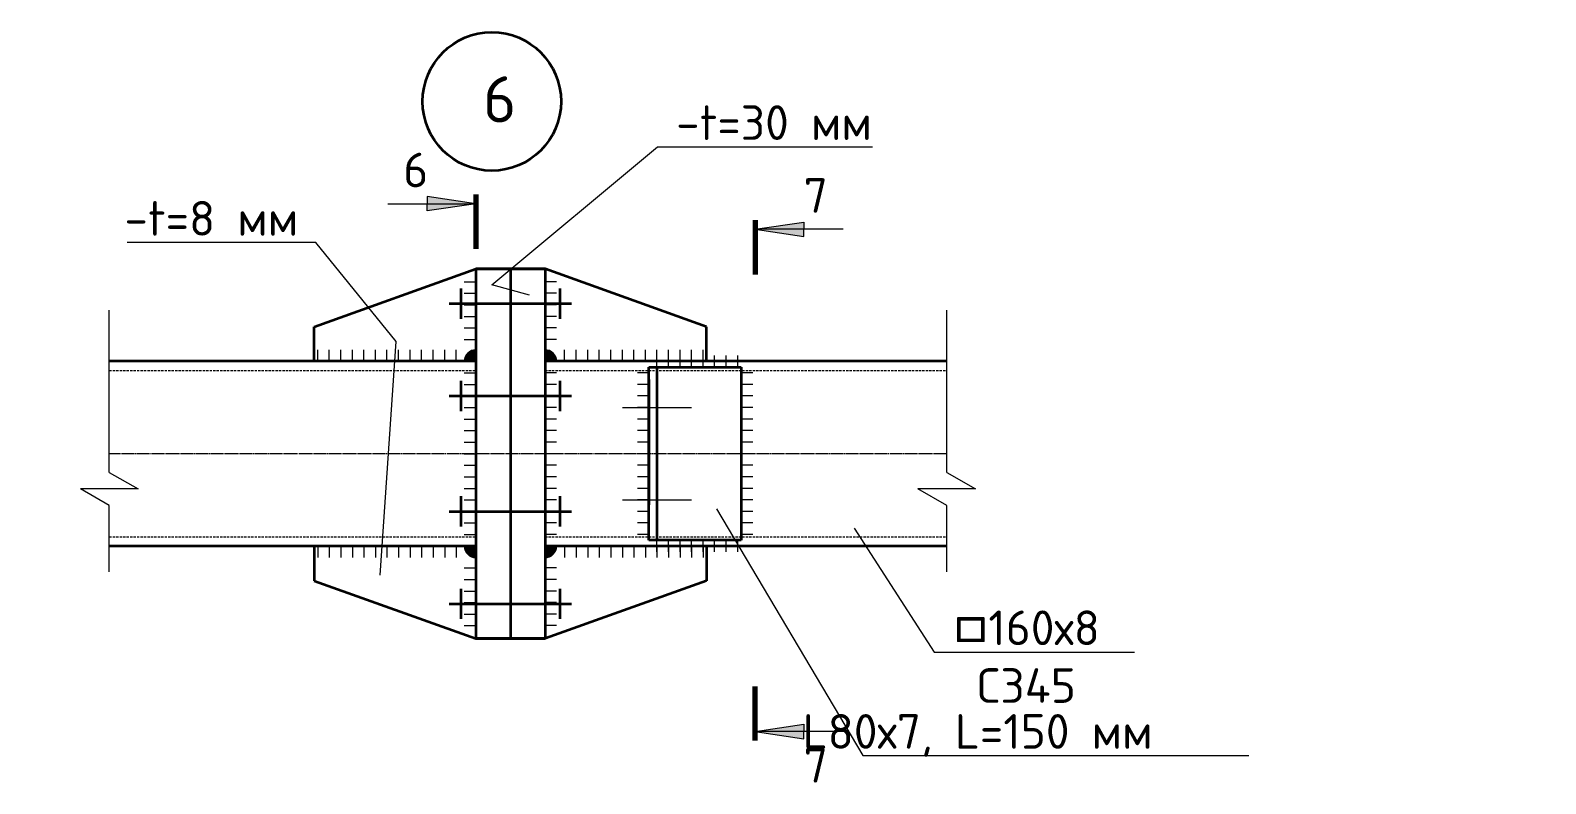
# Model space of a CAD drawing. Header units: millimetres. Extents: x -8174 to 141842, y -29548 to 3412.
# Drawn here: x 70291 to 71604, y -12303 to -11651 of the extents above; entities that cross this region are included whole.
import ezdxf
from ezdxf import colors
from ezdxf.entities.mleader import LeaderData, LeaderLine
from ezdxf.math import Vec2, Vec3

# ---------------------------------------------------------------- set-up
doc = ezdxf.new("R2010")
doc.units = ezdxf.units.MM
doc.linetypes.add('JIS_02_2.0', pattern=[3, 2, -1])
doc.linetypes.add('JIS_08_11', pattern=[12.799999999999999, 11, -0.6, 0.6, -0.6])
for name, color, linetype, lineweight in [('НАДПИСИ', 11, 'Continuous', 13), ('ОСЕВАЯ', 50, 'JIS_08_11', 13), ('ОСНОВНАЯ', 213, 'Continuous', 35), ('ШТРИХОВАЯ', 84, 'JIS_02_2.0', 13)]:
    doc.layers.add(name, color=color, linetype=linetype, lineweight=lineweight)
doc.styles.add('ОСК', font='isocpeur.ttf')

# ---------------------------------------------------------------- blocks, each defined once
blk = doc.blocks.new('_None')
blk = doc.blocks.new('A$C631303E2')
at = {"layer": 'ОСЕВАЯ', "linetype": 'JIS_08_11', "ltscale": 0.5}
for p, q in [((-6.946799112483859e-05, 114.999934178777), (59.99993053195067, 114.9999341787625)), ((-6.946799112483859e-05, 34.99993417876249), (59.99993053195067, 34.99993417877704))]:
    blk.add_line(p, q, dxfattribs=at)
at = {"layer": 'ОСНОВНАЯ'}
for p, q in [((22.99993053200888, 149.9999341787698), (102.9999305320089, 149.9999341787698)), ((22.99993053200888, -6.582123023690656e-05), (22.99993053206708, 149.9999341787698)), ((22.99993053206708, 149.9999341787698), (92.99993053206708, 149.9999341787698)), ((29.99993053200888, 149.9999341787698), (29.99993053200888, -6.582122296094894e-05)), ((102.9999305320089, 149.9999341787698), (102.9999305320089, -6.582123023690656e-05)), ((23.00020058196969, 139.223898068667), (23.00020058196969, 30.77597028889431)), ((23.00020058196969, 10.77597028889431), (23.00020058196969, 139.2238980686598)), ((102.9999305320089, -6.582123023690656e-05), (22.99993053200888, -6.582123023690656e-05))]:
    blk.add_line(p, q, dxfattribs=at)

msp = doc.modelspace()

# ---------------------------------------------------------------- hatches: boundary and pattern name
at = {"layer": 'НАДПИСИ'}
h = msp.add_hatch(color=256, dxfattribs=at)
h.paths.add_polyline_path([(70677.02820880496, -11800.89761041728), (70634.89442420006, -11800.89761041722), (70634.89442420006, -11794.66837998561)])
h.paths.add_polyline_path([(70677.0282088049, -11800.89761041728), (70634.89442420006, -11807.12684084882), (70634.89442420006, -11800.89761041722)])
h = msp.add_hatch(color=256, dxfattribs=at)
h.paths.add_polyline_path([(70919.26964075392, -11822.94574907393), (70961.40342535882, -11822.94574907387), (70961.40342535882, -11816.71651864226)])
h.paths.add_polyline_path([(70919.26964075398, -11822.94574907393), (70961.40342535882, -11829.17497950548), (70961.40342535882, -11822.94574907387)])
h = msp.add_hatch(color=256, dxfattribs=at)
h.dxf.hatch_style = 1
edge = h.paths.add_edge_path()
edge.add_line((70677.02820880455, -11927.37891277618), (70677.02820880455, -11937.37891277618))
edge.add_line((70677.02820880455, -11937.37891277618), (70667.02973970294, -11937.37891277618))
edge.add_arc((70677.02714911557, -11937.37632246823), 9.997409748209046, 89.9939268562938, 180.0148452168177, ccw=False)
h = msp.add_hatch(color=256, dxfattribs=at)
h.dxf.hatch_style = 1
edge = h.paths.add_edge_path()
edge.add_line((70737.02820880455, -11927.37891277618), (70737.02820880455, -11937.37891277618))
edge.add_line((70737.02820880455, -11937.37891277618), (70747.02667790616, -11937.37891277618))
edge.add_arc((70737.02926849353, -11937.37632246823), 9.997409748209046, 359.9851547831823, 450.0060731437062)
h = msp.add_hatch(color=256, dxfattribs=at)
h.dxf.hatch_style = 1
edge = h.paths.add_edge_path()
edge.add_line((70677.02820880455, -12107.3789127762), (70677.02820880455, -12097.3789127762))
edge.add_line((70677.02820880455, -12097.3789127762), (70667.02973970294, -12097.37891277618))
edge.add_arc((70677.02714911557, -12097.38150308415), 9.997409748209046, 539.9851547831823, 630.0060731437062)
h = msp.add_hatch(color=256, dxfattribs=at)
h.dxf.hatch_style = 1
edge = h.paths.add_edge_path()
edge.add_line((70737.02820880455, -12107.3789127762), (70737.02820880455, -12097.3789127762))
edge.add_line((70737.02820880455, -12097.3789127762), (70747.02667790616, -12097.37891277618))
edge.add_arc((70737.02926849353, -12097.38150308415), 9.997409748209046, -90.0060731437062, 0.014845216817718665, ccw=False)
h = msp.add_hatch(color=256, dxfattribs=at)
h.paths.add_polyline_path([(70919.26964075386, -12257.9765827357), (70961.40342535876, -12257.97658273578), (70961.40342535876, -12264.20581316738)])
h.paths.add_polyline_path([(70919.26964075392, -12257.9765827357), (70961.40342535876, -12251.74735230417), (70961.40342535876, -12257.97658273578)])

# ---------------------------------------------------------------- linework, layer by layer
at = {"color": 7, "lineweight": 70}
for p, q in [((70677.02820880449, -11792.96971026243), (70677.02820880443, -11840.01793822082)), ((70919.26964075438, -11815.01784891909), (70919.26964075444, -11862.06607687747)), ((70919.26964075433, -12265.90448289055), (70919.26964075438, -12218.85625493217))]:
    msp.add_line(p, q, dxfattribs=at)
at = {"layer": 'НАДПИСИ'}
for p, q in [((70677.02820880496, -11800.89761041728), (70634.89442420006, -11794.66837998561)), ((70634.89442420006, -11794.66837998561), (70634.89442420006, -11800.89761041722)), ((70600.78581250191, -11800.89761041722), (70677.02820880449, -11800.89761041733)), ((70677.02820880496, -11800.89761041728), (70634.89442420006, -11807.12684084882)), ((70634.89442420006, -11807.12684084888), (70634.89442420006, -11800.89761041728)), ((70919.26964075392, -11822.94574907393), (70961.40342535882, -11816.71651864226)), ((70961.40342535882, -11816.71651864226), (70961.40342535882, -11822.94574907387)), ((70995.51203705696, -11822.94574907387), (70919.26964075438, -11822.94574907399)), ((70919.26964075392, -11822.94574907393), (70961.40342535882, -11829.17497950548)), ((70961.40342535882, -11829.17497950554), (70961.40342535882, -11822.94574907393)), ((70667.02820880455, -11868.45837261679), (70677.02820880455, -11868.45837261679)), ((70747.02820880455, -11868.45837261679), (70737.02820880455, -11868.45837261679)), ((70667.02820880455, -11878.45837261679), (70677.02820880455, -11878.45837261679)), ((70747.02820880455, -11878.45837261679), (70737.02820880455, -11878.45837261679)), ((70359.32799712825, -12033.61355006447), (70359.3279971283, -11893.17916975178)), ((70667.02820880455, -11888.45837261679), (70677.02820880455, -11888.45837261679)), ((70667.02820880455, -11898.45837261679), (70677.02820880455, -11898.45837261679)), ((70747.02820880455, -11888.45837261679), (70737.02820880455, -11888.45837261679)), ((70747.02820880455, -11898.45837261679), (70737.02820880455, -11898.45837261679)), ((71085.16415142606, -12033.61355006447), (71085.16415142611, -11893.17916975178)), ((70667.02820880455, -11908.45837261679), (70677.02820880455, -11908.45837261679)), ((70747.02820880455, -11908.45837261679), (70737.02820880455, -11908.45837261679)), ((70667.02820880455, -11918.45837261679), (70677.02820880455, -11918.45837261679)), ((70747.02820880455, -11918.45837261679), (70737.02820880455, -11918.45837261679)), ((70540.02901895426, -11937.37891277618), (70540.02901895426, -11927.37891277618)), ((70550.02901895426, -11937.37891277618), (70550.02901895426, -11927.37891277618)), ((70560.02901895426, -11937.37891277618), (70560.02901895426, -11927.37891277618)), ((70570.02901895426, -11937.37891277618), (70570.02901895426, -11927.37891277618)), ((70580.02901895426, -11937.37891277618), (70580.02901895426, -11927.37891277618)), ((70590.02901895426, -11937.37891277618), (70590.02901895426, -11927.37891277618)), ((70600.02901895426, -11937.37891277618), (70600.02901895426, -11927.37891277618)), ((70610.02901895426, -11937.37891277618), (70610.02901895426, -11927.37891277618)), ((70620.02901895426, -11937.37891277618), (70620.02901895426, -11927.37891277618)), ((70630.02901895426, -11937.37891277618), (70630.02901895426, -11927.37891277618)), ((70640.02901895426, -11937.37891277618), (70640.02901895426, -11927.37891277618)), ((70650.02901895426, -11937.37891277618), (70650.02901895426, -11927.37891277618)), ((70660.02901895426, -11937.37891277618), (70660.02901895426, -11927.37891277618)), ((70754.02739865473, -11937.37891277618), (70754.02739865473, -11927.37891277618)), ((70764.02739865473, -11937.37891277618), (70764.02739865473, -11927.37891277618)), ((70774.02739865473, -11937.37891277618), (70774.02739865473, -11927.37891277618)), ((70784.02739865473, -11937.37891277618), (70784.02739865473, -11927.37891277618)), ((70794.02739865473, -11937.37891277618), (70794.02739865473, -11927.37891277618)), ((70804.02739865473, -11937.37891277618), (70804.02739865473, -11927.37891277618)), ((70814.02739865473, -11937.37891277618), (70814.02739865473, -11927.37891277618)), ((70824.02739865473, -11937.37891277618), (70824.02739865473, -11927.37891277618)), ((70834.02739865473, -11937.37891277618), (70834.02739865473, -11927.37891277618)), ((70834.02739865473, -11942.3789127762), (70834.02739865473, -11932.3789127762)), ((70844.02739865473, -11937.37891277618), (70844.02739865473, -11927.37891277618)), ((70844.02739865473, -11942.3789127762), (70844.02739865473, -11932.3789127762)), ((70854.02739865473, -11937.37891277618), (70854.02739865473, -11927.37891277618)), ((70854.02739865473, -11942.3789127762), (70854.02739865473, -11932.3789127762)), ((70864.02739865473, -11937.37891277618), (70864.02739865473, -11927.37891277618)), ((70864.02739865473, -11942.3789127762), (70864.02739865473, -11932.3789127762)), ((70874.02739865473, -11937.37891277618), (70874.02739865473, -11927.37891277618)), ((70874.02739865473, -11942.3789127762), (70874.02739865473, -11932.3789127762)), ((70884.02739865473, -11942.3789127762), (70884.02739865473, -11932.3789127762)), ((70894.02739865473, -11942.3789127762), (70894.02739865473, -11932.3789127762)), ((70904.02739865473, -11942.3789127762), (70904.02739865473, -11932.3789127762)), ((70667.02820880455, -11947.37891277618), (70677.02820880455, -11947.37891277618)), ((70747.02820880455, -11947.37891277618), (70737.02820880455, -11947.37891277618)), ((70827.02739865478, -11947.37891277621), (70817.02739865478, -11947.37891277621)), ((70917.02739865473, -11947.37891277621), (70907.02739865473, -11947.37891277621)), ((70667.02820880455, -11957.37891277618), (70677.02820880455, -11957.37891277618)), ((70747.02820880455, -11957.37891277618), (70737.02820880455, -11957.37891277618)), ((70827.02739865478, -11957.37891277621), (70817.02739865478, -11957.37891277621)), ((70917.02739865473, -11957.37891277621), (70907.02739865473, -11957.37891277621)), ((70667.02820880455, -11967.37891277618), (70677.02820880455, -11967.37891277618)), ((70667.02820880455, -11977.37891277618), (70677.02820880455, -11977.37891277618)), ((70747.02820880455, -11967.37891277618), (70737.02820880455, -11967.37891277618)), ((70747.02820880455, -11977.37891277618), (70737.02820880455, -11977.37891277618)), ((70827.02739865478, -11967.37891277621), (70817.02739865478, -11967.37891277621)), ((70827.02739865478, -11977.37891277621), (70817.02739865478, -11977.37891277621)), ((70917.02739865473, -11967.37891277621), (70907.02739865473, -11967.37891277621)), ((70917.02739865473, -11977.37891277621), (70907.02739865473, -11977.37891277621)), ((70667.02820880455, -11987.37891277618), (70677.02820880455, -11987.37891277618)), ((70747.02820880455, -11987.37891277618), (70737.02820880455, -11987.37891277618)), ((70827.02739865478, -11987.37891277621), (70817.02739865478, -11987.37891277621)), ((70917.02739865473, -11987.37891277621), (70907.02739865473, -11987.37891277621)), ((70667.02820880455, -11997.37891277618), (70677.02820880455, -11997.37891277618)), ((70747.02820880455, -11997.37891277618), (70737.02820880455, -11997.37891277618)), ((70827.02739865478, -11997.37891277621), (70817.02739865478, -11997.37891277621)), ((70917.02739865473, -11997.37891277621), (70907.02739865473, -11997.37891277621)), ((70667.02820880455, -12007.37891277618), (70677.02820880455, -12007.37891277618)), ((70667.02820880455, -12017.37891277618), (70677.02820880455, -12017.37891277618)), ((70747.02820880455, -12007.37891277618), (70737.02820880455, -12007.37891277618)), ((70747.02820880455, -12017.37891277618), (70737.02820880455, -12017.37891277618)), ((70827.02739865478, -12007.37891277621), (70817.02739865478, -12007.37891277621)), ((70827.02739865478, -12017.37891277621), (70817.02739865478, -12017.37891277621)), ((70917.02739865473, -12007.37891277621), (70907.02739865473, -12007.37891277621)), ((70917.02739865473, -12017.37891277621), (70907.02739865473, -12017.37891277621)), ((70667.02820880455, -12027.37891277618), (70677.02820880455, -12027.37891277618)), ((70747.02820880455, -12027.37891277618), (70737.02820880455, -12027.37891277618)), ((70827.02739865478, -12027.37891277621), (70817.02739865478, -12027.37891277621)), ((70917.02739865473, -12027.37891277621), (70907.02739865473, -12027.37891277621)), ((70359.32799712825, -12033.61355006449), (70384.32799712825, -12047.88098394498)), ((70667.02820880455, -12037.37891277618), (70677.02820880455, -12037.37891277618)), ((70747.02820880455, -12037.37891277618), (70737.02820880455, -12037.37891277618)), ((70827.02739865478, -12037.37891277621), (70817.02739865478, -12037.37891277621)), ((70917.02739865473, -12037.37891277621), (70907.02739865473, -12037.37891277621)), ((71085.16415142606, -12033.61355006449), (71110.16415142606, -12047.88098394498)), ((70384.32799712825, -12047.88098394498), (70334.32799712825, -12047.88098394498)), ((70359.32799712825, -12062.14841782549), (70334.32799712825, -12047.88098394498)), ((70667.02820880455, -12047.37891277618), (70677.02820880455, -12047.37891277618)), ((70667.02820880455, -12057.37891277618), (70677.02820880455, -12057.37891277618)), ((70747.02820880455, -12047.37891277618), (70737.02820880455, -12047.37891277618)), ((70747.02820880455, -12057.37891277618), (70737.02820880455, -12057.37891277618)), ((70827.02739865478, -12047.37891277621), (70817.02739865478, -12047.37891277621)), ((70827.02739865478, -12057.37891277621), (70817.02739865478, -12057.37891277621)), ((70917.02739865473, -12047.37891277621), (70907.02739865473, -12047.37891277621)), ((70917.02739865473, -12057.37891277621), (70907.02739865473, -12057.37891277621)), ((71110.16415142606, -12047.88098394498), (71060.16415142606, -12047.88098394498)), ((71085.16415142606, -12062.14841782549), (71060.16415142606, -12047.88098394498)), ((70359.32799712825, -12119.73701342054), (70359.32799712825, -12062.14841782549)), ((70667.02820880455, -12067.37891277618), (70677.02820880455, -12067.37891277618)), ((70747.02820880455, -12067.37891277618), (70737.02820880455, -12067.37891277618)), ((70827.02739865478, -12067.37891277621), (70817.02739865478, -12067.37891277621)), ((70917.02739865473, -12067.37891277621), (70907.02739865473, -12067.37891277621)), ((71085.16415142606, -12119.73701342054), (71085.16415142606, -12062.14841782549)), ((70667.02820880455, -12077.37891277618), (70677.02820880455, -12077.37891277618)), ((70747.02820880455, -12077.37891277618), (70737.02820880455, -12077.37891277618)), ((70827.02739865478, -12077.37891277621), (70817.02739865478, -12077.37891277621)), ((70917.02739865473, -12077.37891277621), (70907.02739865473, -12077.37891277621)), ((70540.02901895426, -12097.37891277618), (70540.02901895426, -12107.37891277618)), ((70550.02901895426, -12097.37891277618), (70550.02901895426, -12107.37891277618)), ((70560.02901895426, -12097.37891277618), (70560.02901895426, -12107.37891277618)), ((70570.02901895426, -12097.37891277618), (70570.02901895426, -12107.37891277618)), ((70580.02901895426, -12097.37891277618), (70580.02901895426, -12107.37891277618)), ((70590.02901895426, -12097.37891277618), (70590.02901895426, -12107.37891277618)), ((70600.02901895426, -12097.37891277618), (70600.02901895426, -12107.37891277618)), ((70610.02901895426, -12097.37891277618), (70610.02901895426, -12107.37891277618)), ((70620.02901895426, -12097.37891277618), (70620.02901895426, -12107.37891277618)), ((70630.02901895426, -12097.37891277618), (70630.02901895426, -12107.37891277618)), ((70640.02901895426, -12097.37891277618), (70640.02901895426, -12107.37891277618)), ((70650.02901895426, -12097.37891277618), (70650.02901895426, -12107.37891277618)), ((70660.02901895426, -12097.37891277618), (70660.02901895426, -12107.37891277618)), ((70667.02820880455, -12087.37891277618), (70677.02820880455, -12087.37891277618)), ((70747.02820880455, -12087.37891277618), (70737.02820880455, -12087.37891277618)), ((70754.02739865473, -12097.37891277618), (70754.02739865473, -12107.37891277618)), ((70764.02739865473, -12097.37891277618), (70764.02739865473, -12107.37891277618)), ((70774.02739865473, -12097.37891277618), (70774.02739865473, -12107.37891277618)), ((70784.02739865473, -12097.37891277618), (70784.02739865473, -12107.37891277618)), ((70794.02739865473, -12097.37891277618), (70794.02739865473, -12107.37891277618)), ((70804.02739865473, -12097.37891277618), (70804.02739865473, -12107.37891277618)), ((70814.02739865473, -12097.37891277618), (70814.02739865473, -12107.37891277618)), ((70827.02739865478, -12087.37891277621), (70817.02739865478, -12087.37891277621)), ((70824.02739865473, -12097.37891277618), (70824.02739865473, -12107.37891277618)), ((70834.02739865473, -12102.3789127762), (70834.02739865473, -12092.3789127762)), ((70834.02739865473, -12097.37891277618), (70834.02739865473, -12107.37891277618)), ((70844.02739865473, -12102.3789127762), (70844.02739865473, -12092.3789127762)), ((70844.02739865473, -12097.37891277618), (70844.02739865473, -12107.37891277618)), ((70854.02739865473, -12102.3789127762), (70854.02739865473, -12092.3789127762)), ((70854.02739865473, -12097.37891277618), (70854.02739865473, -12107.37891277618)), ((70864.02739865473, -12102.3789127762), (70864.02739865473, -12092.3789127762)), ((70864.02739865473, -12097.37891277618), (70864.02739865473, -12107.37891277618)), ((70874.02739865473, -12102.3789127762), (70874.02739865473, -12092.3789127762)), ((70874.02739865473, -12097.37891277618), (70874.02739865473, -12107.37891277618)), ((70884.02739865473, -12102.3789127762), (70884.02739865473, -12092.3789127762)), ((70894.02739865473, -12102.3789127762), (70894.02739865473, -12092.3789127762)), ((70904.02739865473, -12102.3789127762), (70904.02739865473, -12092.3789127762)), ((70917.02739865473, -12087.37891277621), (70907.02739865473, -12087.37891277621)), ((70667.02820880455, -12116.29945293558), (70677.02820880455, -12116.29945293558)), ((70747.02820880455, -12116.29945293558), (70737.02820880455, -12116.29945293558)), ((70667.02820880455, -12126.29945293558), (70677.02820880455, -12126.29945293558)), ((70667.02820880455, -12136.29945293558), (70677.02820880455, -12136.29945293558)), ((70747.02820880455, -12126.29945293558), (70737.02820880455, -12126.29945293558)), ((70747.02820880455, -12136.29945293558), (70737.02820880455, -12136.29945293558)), ((70667.02820880455, -12146.29945293558), (70677.02820880455, -12146.29945293558)), ((70747.02820880455, -12146.29945293558), (70737.02820880455, -12146.29945293558)), ((70667.02820880455, -12156.29945293558), (70677.02820880455, -12156.29945293558)), ((70747.02820880455, -12156.29945293558), (70737.02820880455, -12156.29945293558)), ((70667.02820880455, -12166.29945293558), (70677.02820880455, -12166.29945293558)), ((70747.02820880455, -12166.29945293558), (70737.02820880455, -12166.29945293558)), ((70919.26964075386, -12257.9765827357), (70961.40342535876, -12251.74735230417)), ((70961.40342535876, -12251.74735230411), (70961.40342535876, -12257.97658273572)), ((70995.5120370569, -12257.97658273578), (70919.26964075433, -12257.97658273565)), ((70919.26964075386, -12257.9765827357), (70961.40342535876, -12264.20581316738)), ((70961.40342535876, -12264.20581316738), (70961.40342535876, -12257.97658273578))]:
    msp.add_line(p, q, dxfattribs=at)
for centre, start, end in [((70677.02714911551, -11937.37632246819), 89.9939268545788, 180.0148452170575), ((70737.02926849358, -11937.37632246819), 359.9851547829425, 90.0060731437537), ((70677.02714911551, -12097.38150308418), 179.9851547829425, 270.0060731454212), ((70737.02926849358, -12097.38150308418), 269.9939268562463, 0.01484521705754941)]:
    msp.add_arc(centre, 9.997409748150847, start, end, dxfattribs=at)
at = {"layer": 'ОСЕВАЯ', "linetype": 'JIS_08_11'}
msp.add_line((71085.16415142606, -12017.37891277618), (70359.3279971283, -12017.37891277618), dxfattribs=at)
at = {"layer": 'ОСНОВНАЯ'}
for p, q in [((70537.02820880455, -11907.37891277618), (70677.02820880449, -11857.37891277618)), ((70677.02820880449, -11857.37891277618), (70677.02820880455, -12177.37891277617)), ((70737.02820880449, -11857.37891277618), (70677.02820880449, -11857.37891277618)), ((70677.02820880449, -11857.37891277618), (70677.02820880455, -12177.37891277618)), ((70677.02820880449, -11857.37891277618), (70737.02820880449, -11857.37891277618)), ((70707.02820880449, -11857.37891277618), (70707.02820880455, -12177.37891277618)), ((70707.02820880449, -11857.37891277618), (70707.02820880455, -12177.37891277618)), ((70737.02820880449, -11857.3789127762), (70737.02820880455, -12177.37891277618)), ((70877.02820880455, -11907.37891277618), (70737.02820880449, -11857.3789127762)), ((70737.02820880449, -11857.37891277618), (70737.02820880455, -12177.37891277617)), ((70537.02820880455, -11937.37891277618), (70537.02820880455, -11907.37891277618)), ((70877.02820880455, -11937.37891277618), (70877.02820880455, -11907.37891277618)), ((70677.02820880455, -11937.37891277618), (70359.3279971283, -11937.37891277618)), ((70677.02820880455, -11927.37891277618), (70677.02820880455, -12107.37891277618)), ((70737.02820880455, -11927.37891277618), (70737.02820880455, -12107.37891277618)), ((71085.16415142617, -11937.37891277618), (70737.02820880455, -11937.37891277618)), ((70677.02820880455, -12097.37891277618), (70359.32799712825, -12097.37891277618)), ((70537.02820880455, -12097.37891277618), (70537.02820880455, -12117.37891277618)), ((70537.02820880455, -12097.37891277618), (70537.02820880455, -12127.37891277618)), ((71085.16415142606, -12097.37891277618), (70737.02820880455, -12097.37891277618)), ((70877.02820880455, -12097.37891277618), (70877.02820880455, -12117.37891277618)), ((70877.02820880455, -12097.37891277618), (70877.02820880455, -12127.37891277618)), ((70537.02820880455, -12127.37891277618), (70677.02820880455, -12177.37891277618)), ((70877.02820880455, -12127.37891277618), (70737.02820880455, -12177.37891277618)), ((70677.02820880455, -12177.37891277618), (70737.02820880455, -12177.37891277618)), ((70737.02820880455, -12177.37891277618), (70677.02820880455, -12177.37891277618))]:
    msp.add_line(p, q, dxfattribs=at)
at = {"layer": 'ОСНОВНАЯ', "color": 1}
for p, q in [((70664.1144135251, -11874.26974095113), (70664.1144135251, -11900.48808460124)), ((70749.94200408412, -11874.26974095113), (70749.94200408412, -11900.48808460124)), ((70654.00849294581, -11887.37891277618), (70760.0479246634, -11887.37891277618)), ((70664.11441352504, -11954.26974095113), (70664.11441352504, -11980.48808460124)), ((70749.94200408406, -11954.26974095113), (70749.94200408406, -11980.48808460124)), ((70654.00849294581, -11967.37891277618), (70760.0479246634, -11967.37891277618)), ((70664.1144135251, -12054.26974095113), (70664.1144135251, -12080.48808460124)), ((70749.94200408412, -12054.26974095113), (70749.94200408412, -12080.48808460124)), ((70654.00849294581, -12067.37891277618), (70760.0479246634, -12067.37891277618)), ((70664.1144135251, -12134.26974095113), (70664.1144135251, -12160.48808460124)), ((70749.94200408412, -12134.26974095113), (70749.94200408412, -12160.48808460124)), ((70654.00849294581, -12147.37891277618), (70760.0479246634, -12147.37891277618))]:
    msp.add_line(p, q, dxfattribs=at)
at = {"layer": 'ОСНОВНАЯ'}
msp.add_circle((70690.90037063527, -11712.29995050456), 60, dxfattribs=at)
at = {"layer": 'ШТРИХОВАЯ'}
for p, q in [((70359.32799712825, -11945.3789127762), (70677.02820880461, -11945.3789127762)), ((70737.02820880455, -11945.3789127762), (71085.16415142611, -11945.3789127762)), ((70359.32799712819, -12089.3789127762), (70677.02820880461, -12089.3789127762)), ((70737.02820880455, -12089.3789127762), (71085.16415142606, -12089.3789127762))]:
    msp.add_line(p, q, dxfattribs=at)

# ---------------------------------------------------------------- block references
msp.add_blockref('A$C631303E2', (70804.02746812272, -12092.37884695496))

# ---------------------------------------------------------------- texts
at = {"layer": 'НАДПИСИ', "style": 'ОСК'}
for s, insert, char_height, width, attachment_point in [('6', (70683.27130067162, -11690.47594761201), 40, 41.22453085327379, 1), ('6', (70614.10378232063, -11786.65355242084), 30, 74.751122343514, 7), ('7', (70982.19406723825, -11808.7016910775), 30, 74.751122343514, 9), ('7', (70982.19406723819, -12272.22064073215), 30, 74.751122343514, 3)]:
    msp.add_mtext(s, dxfattribs=dict(at, insert=insert, char_height=char_height, width=width, attachment_point=attachment_point))

# ---------------------------------------------------------------- leaders
at = {"layer": 'НАДПИСИ'}
ml = msp.add_multileader_mtext('Standard', dxfattribs=at)
ml.set_content(' L80х7,\\PL=150 мм', color=256, style='ОСК')
ml.set_leader_properties(color=256, linetype='ByLayer', lineweight=-1)
ml.set_arrow_properties(name='NONE')
ml.build(insert=Vec2(0, 0))
ml.multileader.update_dxf_attribs({"has_dogleg": 0, "text_left_attachment_type": 6, "text_right_attachment_type": 6, "dogleg_length": 0, "arrow_head_size": 75, "scale": 50})
ctx = ml.context
ctx.base_point, ctx.scale, ctx.char_height, ctx.arrow_head_size, ctx.landing_gap_size, ctx.plane_origin = Vec3(79824.32180127807, -12028.31024642912), 50, 150, 75, 100, Vec3(76138.18924067053, -13212.51797743281)
ctx.left_attachment, ctx.right_attachment, ctx.text_align_type = 6, 6, 1
notes = []
notes.append((ctx, [(0, (1, 1, 0), (80819.32180127807, -12028.31024642912), (-1, 0), 0, [(2, [(81094.71687221949, -11650.70999794737)], 0, [])])]))
ctx.mtext.insert, ctx.mtext.width, ctx.mtext.defined_height, ctx.mtext.alignment, ctx.mtext.flow_direction = Vec3(80321.82180127807, -11848.31024642912), 1892.321435458027, 273.0506630395539, 2, 5
ml = msp.add_multileader_mtext('Standard', dxfattribs=at)
ml.set_content('L80х7,\\PL=150 мм', color=256, style='ОСК')
ml.set_leader_properties(color=256, linetype='ByLayer', lineweight=-1)
ml.set_arrow_properties(name='NONE')
ml.build(insert=Vec2(0, 0))
ml.multileader.update_dxf_attribs({"has_dogleg": 0, "text_left_attachment_type": 6, "text_right_attachment_type": 6, "dogleg_length": 0, "arrow_head_size": 75, "scale": 50})
ctx = ml.context
ctx.base_point, ctx.scale, ctx.char_height, ctx.arrow_head_size, ctx.landing_gap_size, ctx.plane_origin = Vec3(87792.12580977686, -12028.31024642912), 50, 150, 75, 100, Vec3(82478.3800381363, -13212.51797743281)
ctx.left_attachment, ctx.right_attachment, ctx.text_align_type = 6, 6, 1
notes.append((ctx, [(1, (1, 1, 0), (87792.12580977686, -12028.31024642912), (1, 0), 0, [(2, [(87434.90766968523, -11650.70999794737)], 0, [])])]))
ctx.mtext.insert, ctx.mtext.width, ctx.mtext.defined_height, ctx.mtext.alignment, ctx.mtext.flow_direction = Vec3(88289.62580977686, -11848.31024642912), 1892.321435458027, 273.0506630395539, 2, 5
ml = msp.add_multileader_mtext('Standard', dxfattribs=at)
ml.set_content('L80х7,\\PL=150 мм', color=256, style='ОСК')
ml.set_leader_properties(color=256, linetype='ByLayer', lineweight=-1)
ml.set_arrow_properties(name='NONE')
ml.build(insert=Vec2(0, 0))
ml.multileader.update_dxf_attribs({"has_dogleg": 0, "text_left_attachment_type": 6, "text_right_attachment_type": 6, "dogleg_length": 0, "arrow_head_size": 75, "scale": 50})
ctx = ml.context
ctx.base_point, ctx.scale, ctx.char_height, ctx.arrow_head_size, ctx.landing_gap_size, ctx.plane_origin = Vec3(94036.46598892592, -12028.31024642912), 50, 150, 75, 100, Vec3(88546.79204375276, -13212.51797743281)
ctx.left_attachment, ctx.right_attachment, ctx.text_align_type = 6, 6, 1
notes.append((ctx, [(1, (1, 1, 0), (94036.46598892592, -12028.31024642912), (1, 0), 0, [(2, [(93674.34447049981, -11650.70999794737)], 0, [])])]))
ctx.mtext.insert, ctx.mtext.width, ctx.mtext.defined_height, ctx.mtext.alignment, ctx.mtext.flow_direction = Vec3(94533.96598892592, -11848.31024642912), 1892.321435458027, 273.0506630395539, 2, 5
ml = msp.add_multileader_mtext('Standard', dxfattribs=at)
ml.set_content('-t=30 мм', color=256, style='ОСК')
ml.set_leader_properties(color=256, linetype='ByLayer', lineweight=-1)
ml.set_arrow_properties(name='NONE')
ml.build(insert=Vec2(0, 0))
ml.multileader.update_dxf_attribs({"has_dogleg": 0, "text_left_attachment_type": 6, "text_right_attachment_type": 6, "dogleg_length": 0, "arrow_head_size": 15, "scale": 10})
ctx = ml.context
ctx.base_point, ctx.scale, ctx.char_height, ctx.arrow_head_size, ctx.landing_gap_size, ctx.plane_origin = Vec3(70834.52380453545, -11751.62898107507), 10, 30, 15, 20, Vec3(71052.86526956473, -12719.61311129582)
ctx.left_attachment, ctx.right_attachment, ctx.text_align_type = 6, 6, 1
notes.append((ctx, [(1, (1, 1, 0), (70834.52380453545, -11751.62898107507), (1, 0), 0, [(3, [(70723.43264669302, -11880.16939657641), (70690.86647810234, -11871.08183424914)], 0, [])])]))
ctx.mtext.insert, ctx.mtext.width, ctx.mtext.alignment, ctx.mtext.flow_direction = Vec3(70935.52380453545, -11715.62898107507), 205.4122977968073, 2, 5
ml = msp.add_multileader_mtext('Standard', dxfattribs=at)
ml.set_content(' {\\H0.6x;2}', color=256, style='ОСК')
ml.set_leader_properties(color=256, linetype='ByLayer', lineweight=-1)
ml.set_arrow_properties(name='NONE')
ml.build(insert=Vec2(0, 0))
ml.multileader.update_dxf_attribs({"has_dogleg": 0, "text_left_attachment_type": 6, "text_right_attachment_type": 6, "dogleg_length": 0, "arrow_head_size": 75, "scale": 50})
ctx = ml.context
ctx.base_point, ctx.scale, ctx.char_height, ctx.arrow_head_size, ctx.landing_gap_size, ctx.plane_origin = Vec3(78808.4290468196, -12121.53470032103), 50, 250, 75, 100, Vec3(74731.26552477543, -13041.31055244316)
ctx.left_attachment, ctx.right_attachment, ctx.text_align_type = 6, 6, 1
notes.append((ctx, [(0, (1, 1, 0), (79248.4290468196, -12121.53470032103), (-1, 0), 0, [(2, [(79442.28366237765, -11723.51736303685)], 0, [])])]))
ctx.mtext.insert, ctx.mtext.width, ctx.mtext.defined_height, ctx.mtext.alignment, ctx.mtext.flow_direction = Vec3(79028.4290468196, -11841.53470032103), 437.8228964785812, 295, 2, 5
ml = msp.add_multileader_mtext('Standard', dxfattribs=at)
ml.set_content('-t=8 мм', color=256, style='ОСК')
ml.set_leader_properties(color=256, linetype='ByLayer', lineweight=-1)
ml.set_arrow_properties(name='NONE')
ml.build(insert=Vec2(0, 0))
ml.multileader.update_dxf_attribs({"has_dogleg": 0, "text_left_attachment_type": 6, "text_right_attachment_type": 6, "dogleg_length": 0, "arrow_head_size": 15, "scale": 10})
ctx = ml.context
ctx.base_point, ctx.scale, ctx.char_height, ctx.arrow_head_size, ctx.landing_gap_size, ctx.plane_origin = Vec3(70357.27680851641, -11834.5094659882), 10, 30, 15, 20, Vec3(70361.19114804437, -12719.61311129582)
ctx.left_attachment, ctx.right_attachment, ctx.text_align_type = 6, 6, 1
notes.append((ctx, [(0, (1, 1, 0), (70538.27680851641, -11834.5094659882), (-1, 0), 0, [(3, [(70594.06242823094, -12122.67500507942), (70608.00276611379, -11920.11481231701)], 0, [])])]))
ctx.mtext.insert, ctx.mtext.width, ctx.mtext.alignment, ctx.mtext.flow_direction = Vec3(70447.77680851641, -11798.5094659882), 205.4122977968073, 2, 5
ml = msp.add_multileader_mtext('Standard', dxfattribs=at)
ml.set_content(' {\\H0.6x;3}', color=256, style='ОСК')
ml.set_leader_properties(color=256, linetype='ByLayer', lineweight=-1)
ml.set_arrow_properties(name='NONE')
ml.build(insert=Vec2(0, 0))
ml.multileader.update_dxf_attribs({"has_dogleg": 0, "text_left_attachment_type": 6, "text_right_attachment_type": 6, "dogleg_length": 0, "arrow_head_size": 75, "scale": 50})
ctx = ml.context
ctx.base_point, ctx.scale, ctx.char_height, ctx.arrow_head_size, ctx.landing_gap_size, ctx.plane_origin = Vec3(75616.53681334789, -12253.69717023283), 50, 250, 75, 100, Vec3(71539.3732913037, -13173.47302235496)
ctx.left_attachment, ctx.right_attachment, ctx.text_align_type = 6, 6, 1
notes.append((ctx, [(0, (1, 1, 0), (76056.53681334789, -12253.69717023283), (-1, 0), 0, [(2, [(76250.39142890592, -11855.67983294865)], 0, [])])]))
ctx.mtext.insert, ctx.mtext.width, ctx.mtext.defined_height, ctx.mtext.alignment, ctx.mtext.flow_direction = Vec3(75836.53681334789, -11973.69717023283), 437.8228964785812, 295, 2, 5
ml = msp.add_multileader_mtext('Standard', dxfattribs=at)
ml.set_content('L80х7, L=150 мм', color=256, style='ОСК')
ml.set_leader_properties(color=256, linetype='ByLayer', lineweight=-1)
ml.set_arrow_properties(name='NONE')
ml.build(insert=Vec2(0, 0))
ml.multileader.update_dxf_attribs({"has_dogleg": 0, "text_left_attachment_type": 6, "text_right_attachment_type": 6, "dogleg_length": 0, "arrow_head_size": 15, "scale": 10})
ctx = ml.context
ctx.base_point, ctx.scale, ctx.char_height, ctx.arrow_head_size, ctx.landing_gap_size, ctx.plane_origin = Vec3(71012.56896052771, -12278.89285455208), 10, 30, 15, 20, Vec3(70968.441012653, -13221.15460639511)
ctx.left_attachment, ctx.right_attachment, ctx.text_align_type = 6, 6, 1
notes.append((ctx, [(1, (1, 1, 0), (71012.56896052771, -12278.89285455208), (1, 0), 0, [(3, [(70885.64828361972, -12065.16829550179)], 0, [])])]))
ctx.mtext.insert, ctx.mtext.width, ctx.mtext.alignment, ctx.mtext.flow_direction = Vec3(71112.06896052771, -12242.89285455208), 204.2557650604285, 2, 5
ml = msp.add_multileader_mtext('Standard', dxfattribs=at)
ml.set_content('□160х8\\PС345', color=256, style='ОСК')
ml.set_leader_properties(color=256, linetype='ByLayer', lineweight=-1)
ml.set_arrow_properties(name='NONE')
ml.build(insert=Vec2(0, 0))
ml.multileader.update_dxf_attribs({"has_dogleg": 0, "text_left_attachment_type": 6, "text_right_attachment_type": 6, "dogleg_length": 0, "arrow_head_size": 15, "scale": 10})
ctx = ml.context
ctx.base_point, ctx.scale, ctx.char_height, ctx.arrow_head_size, ctx.landing_gap_size, ctx.plane_origin = Vec3(71074.40929200448, -12189.15386728552), 10, 30, 15, 20, Vec3(71054.7895390903, -13131.41561912856)
ctx.left_attachment, ctx.right_attachment, ctx.text_align_type = 6, 6, 1
notes.append((ctx, [(1, (1, 1, 0), (71074.40929200448, -12189.15386728552), (1, 0), 0, [(3, [(71004.88112759119, -12081.75245359173)], 0, [])])]))
ctx.mtext.insert, ctx.mtext.alignment, ctx.mtext.flow_direction = Vec3(71154.40929200448, -12153.15386728552), 2, 5
ml = msp.add_multileader_mtext('Standard', dxfattribs=at)
ml.set_content(' L80х7,\\PL=150 мм', color=256, style='ОСК')
ml.set_leader_properties(color=256, linetype='ByLayer', lineweight=-1)
ml.set_arrow_properties(name='NONE')
ml.build(insert=Vec2(0, 0))
ml.multileader.update_dxf_attribs({"has_dogleg": 0, "text_left_attachment_type": 6, "text_right_attachment_type": 6, "dogleg_length": 0, "arrow_head_size": 75, "scale": 50})
ctx = ml.context
ctx.base_point, ctx.scale, ctx.char_height, ctx.arrow_head_size, ctx.landing_gap_size, ctx.plane_origin = Vec3(38722.58979582816, -12472.19818995096), 50, 150, 75, 100, Vec3(35036.45723522065, -13656.40592095464)
ctx.left_attachment, ctx.right_attachment, ctx.text_align_type = 6, 6, 1
notes.append((ctx, [(0, (1, 1, 0), (39717.58979582816, -12472.19818995096), (-1, 0), 0, [(2, [(39866.69871447486, -12182.93651241803)], 0, [])])]))
ctx.mtext.insert, ctx.mtext.width, ctx.mtext.defined_height, ctx.mtext.alignment, ctx.mtext.flow_direction = Vec3(39220.08979582816, -12292.19818995096), 1892.321435458027, 273.0506630395539, 2, 5
ml = msp.add_multileader_mtext('Standard', dxfattribs=at)
ml.set_content(' L80х7,\\PL=150 мм', color=256, style='ОСК')
ml.set_leader_properties(color=256, linetype='ByLayer', lineweight=-1)
ml.set_arrow_properties(name='NONE')
ml.build(insert=Vec2(0, 0))
ml.multileader.update_dxf_attribs({"has_dogleg": 0, "text_left_attachment_type": 6, "text_right_attachment_type": 6, "dogleg_length": 0, "arrow_head_size": 75, "scale": 50})
ctx = ml.context
ctx.base_point, ctx.scale, ctx.char_height, ctx.arrow_head_size, ctx.landing_gap_size, ctx.plane_origin = Vec3(51177.61170668108, -12472.19818995097), 50, 150, 75, 100, Vec3(47491.47914607357, -13656.40592095465)
ctx.left_attachment, ctx.right_attachment, ctx.text_align_type = 6, 6, 1
notes.append((ctx, [(0, (1, 1, 0), (52172.61170668108, -12472.19818995097), (-1, 0), 0, [(2, [(52321.72062532778, -12182.93651241805)], 0, [])])]))
ctx.mtext.insert, ctx.mtext.width, ctx.mtext.defined_height, ctx.mtext.alignment, ctx.mtext.flow_direction = Vec3(51675.11170668108, -12292.19818995097), 1892.321435458027, 273.0506630395539, 2, 5
ml = msp.add_multileader_mtext('Standard', dxfattribs=at)
ml.set_content(' {\\H0.6x;7}', color=256, style='ОСК')
ml.set_leader_properties(color=256, linetype='ByLayer', lineweight=-1)
ml.set_arrow_properties(name='NONE')
ml.build(insert=Vec2(0, 0))
ml.multileader.update_dxf_attribs({"has_dogleg": 0, "text_left_attachment_type": 6, "text_right_attachment_type": 6, "dogleg_length": 0, "arrow_head_size": 75, "scale": 50})
ctx = ml.context
ctx.base_point, ctx.scale, ctx.char_height, ctx.arrow_head_size, ctx.landing_gap_size, ctx.plane_origin = Vec3(53727.0393568548, -12644.45305150567), 50, 250, 75, 100, Vec3(49472.25315864908, -12676.70063790135)
ctx.left_attachment, ctx.right_attachment, ctx.text_align_type = 6, 6, 1
notes.append((ctx, [(0, (1, 1, 0), (54167.0393568548, -12644.45305150567), (-1, 0), 0, [(2, [(54404.32262184384, -12290.10316721445)], 0, [])])]))
ctx.mtext.insert, ctx.mtext.width, ctx.mtext.defined_height, ctx.mtext.alignment, ctx.mtext.flow_direction = Vec3(53947.0393568548, -12364.45305150567), 814.4691549743875, 273.0506630395539, 2, 5
for ctx, leaders in notes:
    for number, flags, end, landing, length, lines in leaders:
        leader = LeaderData()
        leader.index, (leader.has_last_leader_line, leader.has_dogleg_vector, leader.attachment_direction) = number, flags
        leader.last_leader_point, leader.dogleg_vector, leader.dogleg_length = Vec3(end), Vec3(landing), length
        for number, points, colour, breaks in lines:
            line = LeaderLine()
            line.index, line.vertices, line.color, line.breaks = number, Vec3.list(points), colors.encode_raw_color(colour), breaks
            leader.lines.append(line)
        ctx.leaders.append(leader)

doc.saveas('drawing.dxf')
